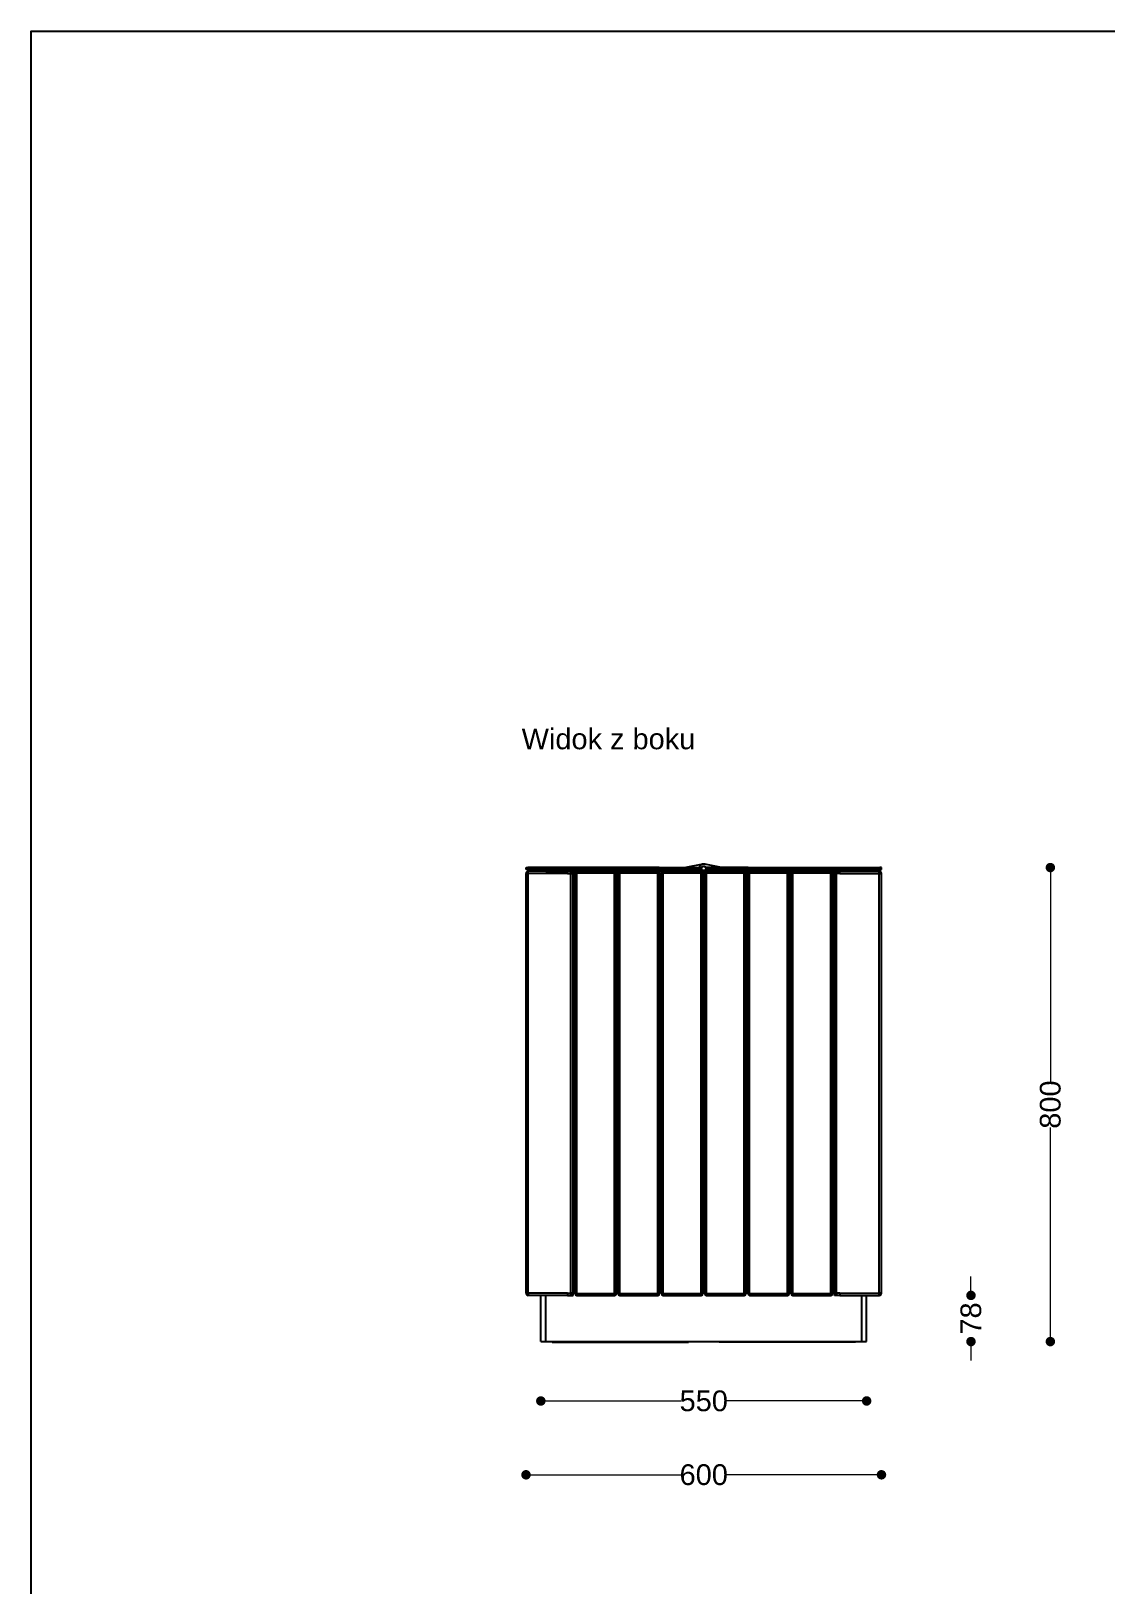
# Model space of a CAD drawing. Header units: millimetres. Extents: x 10366 to 13995, y 24552 to 29685.
# Drawn here: x 10366 to 12181, y 27062 to 29685 of the extents above; entities that cross this region are included whole.
import ezdxf

# ---------------------------------------------------------------- set-up
doc = ezdxf.new("R2010")
doc.units = ezdxf.units.MM
doc.header["$LTSCALE"] = 3
doc.layers.add('DomyÅ›lny', color=7, linetype='Continuous')
doc.styles.get("Standard").update_dxf_attribs({"font": 'arial.ttf'})
doc.dimstyles.new('MATEUSZ', dxfattribs={"dimtxt": 35, "dimasz": 16, "dimexe": 0.18, "dimexo": 0.0625, "dimgap": 0.09, "dimtad": 0, "dimdec": 0, "dimdsep": 46, "dimtxsty": 'Standard', "dimblk": 'DOT', "dimcen": 0.09, "dimse1": 1, "dimse2": 1, "dimadec": 0, "dimazin": 0, "dimtfac": 1, "dimtdec": 0, "dimtofl": 0, "dimtmove": 0, "dimatfit": 3, "dimfxl": 1, "dimtolj": 1, "dimtzin": 0, "dimlwd": 9, "dimlwe": 9, "dimarcsym": 0})

# ---------------------------------------------------------------- blocks, each defined once
blk = doc.blocks.new('_Dot')
at = {"color": 0, "linetype": 'ByBlock', "lineweight": -2}
blk.add_line((-0.5, 0), (-1, 0), dxfattribs=at)
at = {"color": 0, "linetype": 'ByBlock', "const_width": 0.5}
blk.add_lwpolyline([(-0.25, 0, 1), (0.25, 0, 1)], format="xyb", close=True, dxfattribs=at)
blk = doc.blocks.new('*D25')
at = {"color": 0, "lineweight": 9, "transparency": 16777216}
for p, q in [((11242.7, 27372.7), (11463, 27372.7)), ((11760.7, 27372.7), (11540.4, 27372.7))]:
    blk.add_line(p, q, dxfattribs=at)
at = {"layer": 'Defpoints', "color": 0, "transparency": 16777216}
for p in [(11226.7, 27472.9), (11776.7, 27472.9), (11776.7, 27372.7)]:
    blk.add_point(p, dxfattribs=at)
at = {"color": 0, "lineweight": 9, "transparency": 16777216, "xscale": 16, "yscale": 16, "zscale": 16, "rotation": 180}
blk.add_blockref('_Dot', (11226.7, 27372.7), dxfattribs=at)
at = {"color": 0, "lineweight": 9, "transparency": 16777216, "xscale": 16, "yscale": 16, "zscale": 16}
blk.add_blockref('_Dot', (11776.7, 27372.7), dxfattribs=at)
at = {"color": 0, "transparency": 16777216, "insert": (11501.7, 27372.7), "char_height": 35, "attachment_point": 5}
blk.add_mtext('\\A1;550', dxfattribs=at)
blk = doc.blocks.new('*D26')
at = {"color": 0, "lineweight": 9, "transparency": 16777216}
for p, q in [((11217.7, 27248.1), (11462.9, 27248.1)), ((11785.7, 27248.1), (11540.5, 27248.1))]:
    blk.add_line(p, q, dxfattribs=at)
at = {"layer": 'Defpoints', "color": 0, "transparency": 16777216}
for p in [(11201.7, 27554.7), (11801.7, 27554.7), (11801.7, 27248.1)]:
    blk.add_point(p, dxfattribs=at)
at = {"color": 0, "lineweight": 9, "transparency": 16777216, "xscale": 16, "yscale": 16, "zscale": 16, "rotation": 180}
blk.add_blockref('_Dot', (11201.7, 27248.1), dxfattribs=at)
at = {"color": 0, "lineweight": 9, "transparency": 16777216, "xscale": 16, "yscale": 16, "zscale": 16}
blk.add_blockref('_Dot', (11801.7, 27248.1), dxfattribs=at)
at = {"color": 0, "transparency": 16777216, "insert": (11501.7, 27248.1), "char_height": 35, "attachment_point": 5}
blk.add_mtext('\\A1;600', dxfattribs=at)
blk = doc.blocks.new('*D29')
at = {"color": 0, "lineweight": 9, "transparency": 16777216}
for p, q in [((12086.8, 28256.9), (12086.8, 27911.6)), ((12086.8, 27488.9), (12086.8, 27834.2))]:
    blk.add_line(p, q, dxfattribs=at)
at = {"layer": 'Defpoints', "color": 0, "transparency": 16777216}
for p in [(11801.3, 28272.9), (11776.7, 27472.9), (12086.8, 27472.9)]:
    blk.add_point(p, dxfattribs=at)
at = {"color": 0, "lineweight": 9, "transparency": 16777216, "xscale": 16, "yscale": 16, "zscale": 16}
for p, rotation in [((12086.8, 28272.9), 90), ((12086.8, 27472.9), 270)]:
    blk.add_blockref('_Dot', p, dxfattribs=dict(at, rotation=rotation))
at = {"color": 0, "transparency": 16777216, "insert": (12086.8, 27872.9), "char_height": 35, "attachment_point": 5, "rotation": 90}
blk.add_mtext('\\A1;800', dxfattribs=at)
blk = doc.blocks.new('*D30')
at = {"color": 0, "lineweight": 9, "transparency": 16777216}
for p, q in [((11952.8, 27566.9), (11952.8, 27582.9)), ((11952.8, 27456.9), (11952.8, 27440.9))]:
    blk.add_line(p, q, dxfattribs=at)
at = {"layer": 'Defpoints', "color": 0, "transparency": 16777216}
for p in [(11797.9, 27550.9), (11952.8, 27550.9), (11776.7, 27472.9)]:
    blk.add_point(p, dxfattribs=at)
at = {"color": 0, "lineweight": 9, "transparency": 16777216, "xscale": 16, "yscale": 16, "zscale": 16}
for p, rotation in [((11952.8, 27550.9), 270), ((11952.8, 27472.9), 90)]:
    blk.add_blockref('_Dot', p, dxfattribs=dict(at, rotation=rotation))
at = {"color": 0, "transparency": 16777216, "insert": (11952.8, 27511.9), "char_height": 35, "attachment_point": 5, "rotation": 90}
blk.add_mtext('\\A1;78', dxfattribs=at)

msp = doc.modelspace()

# ---------------------------------------------------------------- linework, layer by layer
msp.add_lwpolyline([(10366.2, 24552.5), (10366.2, 29684.6), (13995, 29684.6), (13995, 24552.5)], close=True)
at = {"layer": 'DomyÅ›lny'}
for p, q in [((11201.7, 28269.9), (11201.7, 28272.9)), ((11426.7, 28272.9), (11204.7, 28272.9)), ((11204.7, 28269.9), (11204.7, 28272.9)), ((11426.7, 28269.9), (11204.7, 28269.9)), ((11426.7, 28272.9), (11496.7, 28272.9)), ((11426.7, 28269.9), (11496.7, 28269.9)), ((11500, 28278.7), (11471.7, 28272.9)), ((11471.7, 28269.9), (11488, 28266.6)), ((11496.7, 28269.9), (11496.7, 28272.9)), ((11531.7, 28272.9), (11503.4, 28278.7)), ((11576.7, 28272.9), (11506.7, 28272.9)), ((11506.7, 28269.9), (11506.7, 28272.9)), ((11576.7, 28269.9), (11506.7, 28269.9)), ((11515.7, 28266.6), (11531.7, 28269.9)), ((11576.7, 28272.9), (11798.7, 28272.9)), ((11576.7, 28269.9), (11798.7, 28269.9)), ((11798.7, 28269.9), (11798.7, 28272.9)), ((11801.7, 28269.9), (11801.7, 28272.9)), ((11201.7, 27554.7), (11201.7, 28263.1)), ((11201.7, 28263.1), (11202.4, 28263.1)), ((11205.5, 28265.4), (11204.7, 28265.4)), ((11205.5, 28263.1), (11204.7, 28263.1)), ((11271.7, 28266.9), (11205.5, 28266.9)), ((11205.5, 27554.7), (11205.5, 28263.1)), ((11271.7, 28263.1), (11205.5, 28263.1)), ((11234.9, 28266.9), (11768.5, 28266.9)), ((11271.7, 28266.9), (11277.4, 28266.9)), ((11271.7, 28263.1), (11277.4, 28263.1)), ((11277.4, 28266.9), (11281.2, 28266.9)), ((11277.4, 28265.4), (11280.4, 28265.4)), ((11278.2, 28263.1), (11277.4, 28263.1)), ((11277.4, 27554.7), (11277.4, 28263.1)), ((11280.4, 28263.1), (11280.4, 28265.4)), ((11281.2, 28263.1), (11281.2, 28266.9)), ((11281.2, 27554.7), (11281.2, 28263.1)), ((11284.2, 27553.9), (11284.2, 28263.9)), ((11287.2, 28266.9), (11351.2, 28266.9)), ((11287.2, 27553.9), (11287.2, 28263.9)), ((11287.2, 28263.9), (11351.2, 28263.9)), ((11351.2, 27553.9), (11351.2, 28263.9)), ((11354.2, 27553.9), (11354.2, 28263.9)), ((11357.2, 27553.9), (11357.2, 28263.9)), ((11360.2, 28266.9), (11424.2, 28266.9)), ((11360.2, 27553.9), (11360.2, 28263.9)), ((11360.2, 28263.9), (11424.2, 28263.9)), ((11424.2, 27553.9), (11424.2, 28263.9)), ((11427.2, 27553.9), (11427.2, 28263.9)), ((11430.2, 27553.9), (11430.2, 28263.9)), ((11433.2, 28266.9), (11497.2, 28266.9)), ((11433.2, 27553.9), (11433.2, 28263.9)), ((11433.2, 28263.9), (11497.2, 28263.9)), ((11497.2, 27553.9), (11497.2, 28263.9)), ((11503.2, 28267.4), (11500.2, 28267.4)), ((11500.2, 28267.4), (11500.2, 28237.4)), ((11500.2, 27553.9), (11500.2, 28263.9)), ((11503.2, 28237.4), (11503.2, 28267.4)), ((11503.2, 27553.9), (11503.2, 28263.9)), ((11506.2, 28266.9), (11570.2, 28266.9)), ((11506.2, 27553.9), (11506.2, 28263.9)), ((11506.2, 28263.9), (11570.2, 28263.9)), ((11570.2, 27553.9), (11570.2, 28263.9)), ((11573.2, 27553.9), (11573.2, 28263.9)), ((11576.2, 27553.9), (11576.2, 28263.9)), ((11579.2, 28266.9), (11643.2, 28266.9)), ((11579.2, 27553.9), (11579.2, 28263.9)), ((11579.2, 28263.9), (11643.2, 28263.9)), ((11643.2, 27553.9), (11643.2, 28263.9)), ((11646.2, 27553.9), (11646.2, 28263.9)), ((11649.2, 27553.9), (11649.2, 28263.9)), ((11652.2, 28266.9), (11716.2, 28266.9)), ((11652.2, 28263.9), (11716.2, 28263.9)), ((11652.2, 27553.9), (11652.2, 28263.9)), ((11716.2, 27553.9), (11716.2, 28263.9)), ((11719.2, 27553.9), (11719.2, 28263.9)), ((11722.2, 28263.1), (11722.2, 28266.9)), ((11726, 28266.9), (11722.2, 28266.9)), ((11722.2, 27554.7), (11722.2, 28263.1)), ((11726, 28265.4), (11722.9, 28265.4)), ((11722.9, 28263.1), (11722.9, 28265.4)), ((11725.2, 28263.1), (11726, 28263.1)), ((11731.7, 28266.9), (11726, 28266.9)), ((11726, 27554.7), (11726, 28263.1)), ((11731.7, 28263.1), (11726, 28263.1)), ((11731.7, 28266.9), (11797.9, 28266.9)), ((11731.7, 28263.1), (11797.9, 28263.1)), ((11797.9, 28265.4), (11798.7, 28265.4)), ((11797.9, 27554.7), (11797.9, 28263.1)), ((11797.9, 28263.1), (11798.7, 28263.1)), ((11801.7, 28263.1), (11800.9, 28263.1)), ((11801.7, 27554.7), (11801.7, 28263.1)), ((11500.2, 28237.4), (11503.2, 28237.4)), ((11281.2, 28216.9), (11284.2, 28216.9)), ((11354.2, 28216.9), (11357.2, 28216.9)), ((11354.2, 28201.9), (11357.2, 28201.9)), ((11427.2, 28216.9), (11430.2, 28216.9)), ((11500.2, 28216.9), (11503.2, 28216.9)), ((11573.2, 28216.9), (11576.2, 28216.9)), ((11646.2, 28216.9), (11649.2, 28216.9)), ((11649.2, 28201.9), (11646.2, 28201.9)), ((11719.2, 28216.9), (11722.9, 28216.9)), ((11281.2, 27597.9), (11284.2, 27597.9)), ((11354.2, 27597.9), (11357.2, 27597.9)), ((11427.2, 27597.9), (11430.2, 27597.9)), ((11500.2, 27597.9), (11503.2, 27597.9)), ((11573.2, 27597.9), (11576.2, 27597.9)), ((11646.2, 27597.9), (11649.2, 27597.9)), ((11719.2, 27597.9), (11722.9, 27597.9)), ((11201.7, 27554.7), (11202.4, 27554.7)), ((11205.5, 27554.7), (11204.7, 27554.7)), ((11204.7, 27552.4), (11205.5, 27552.4)), ((11271.7, 27554.7), (11205.5, 27554.7)), ((11271.7, 27550.9), (11205.5, 27550.9)), ((11226.7, 27472.9), (11226.7, 27550.9)), ((11234.9, 27472.9), (11234.9, 27550.9)), ((11271.7, 27554.7), (11277.4, 27554.7)), ((11271.7, 27550.9), (11277.4, 27550.9)), ((11278.2, 27554.7), (11277.4, 27554.7)), ((11280.4, 27552.4), (11277.4, 27552.4)), ((11277.4, 27550.9), (11281.2, 27550.9)), ((11280.4, 27554.7), (11280.4, 27552.4)), ((11281.2, 27550.9), (11281.2, 27554.7)), ((11287.2, 27553.9), (11351.2, 27553.9)), ((11287.2, 27550.9), (11351.2, 27550.9)), ((11360.2, 27553.9), (11424.2, 27553.9)), ((11360.2, 27550.9), (11424.2, 27550.9)), ((11433.2, 27553.9), (11497.2, 27553.9)), ((11433.2, 27550.9), (11497.2, 27550.9)), ((11506.2, 27553.9), (11570.2, 27553.9)), ((11506.2, 27550.9), (11570.2, 27550.9)), ((11579.2, 27553.9), (11643.2, 27553.9)), ((11579.2, 27550.9), (11643.2, 27550.9)), ((11652.2, 27553.9), (11716.2, 27553.9)), ((11652.2, 27550.9), (11716.2, 27550.9)), ((11722.2, 27550.9), (11722.2, 27554.7)), ((11726, 27550.9), (11722.2, 27550.9)), ((11722.9, 27554.7), (11722.9, 27552.4)), ((11722.9, 27552.4), (11726, 27552.4)), ((11725.2, 27554.7), (11726, 27554.7)), ((11731.7, 27554.7), (11726, 27554.7)), ((11731.7, 27550.9), (11726, 27550.9)), ((11731.7, 27554.7), (11797.9, 27554.7)), ((11731.7, 27550.9), (11797.9, 27550.9)), ((11768.5, 27472.9), (11768.5, 27550.9)), ((11776.7, 27472.9), (11776.7, 27550.9)), ((11797.9, 27554.7), (11798.7, 27554.7)), ((11798.7, 27552.4), (11797.9, 27552.4)), ((11801.7, 27554.7), (11800.9, 27554.7)), ((11234.9, 27472.9), (11768.5, 27472.9)), ((11245.7, 27471.9), (11245.7, 27472.9)), ((11245.7, 27471.9), (11475.7, 27471.9)), ((11475.7, 27471.9), (11475.7, 27472.9)), ((11527.7, 27471.9), (11527.7, 27472.9)), ((11757.7, 27471.9), (11527.7, 27471.9)), ((11757.7, 27471.9), (11757.7, 27472.9))]:
    msp.add_line(p, q, dxfattribs=at)
for points in [[(11201.7, 28272.9, 0), (11201.7, 28272.9, 0), (11201.7, 28272.9, 0), (11201.7, 28272.9, 0), (11201.7, 28272.9, 0), (11201.7, 28272.9, 0), (11201.7, 28272.9, 0), (11201.7, 28272.9, 0), (11201.7, 28272.9, 0), (11201.7, 28272.9, 0), (11201.7, 28272.9, 0), (11201.7, 28272.9, 0), (11201.7, 28272.9, 0), (11201.7, 28272.9, 0), (11201.7, 28272.9, 0), (11201.8, 28272.9, 0), (11202.1, 28272.9, 0), (11204.7, 28272.9, 0)], [(11204.7, 28269.9, 0), (11201.7, 28269.9, 0)], [(11801.7, 28272.9, 0), (11801.7, 28272.9, 0), (11801.7, 28272.9, 0), (11801.7, 28272.9, 0), (11801.7, 28272.9, 0), (11801.7, 28272.9, 0), (11801.7, 28272.9, 0), (11801.7, 28272.9, 0), (11801.7, 28272.9, 0), (11801.7, 28272.9, 0), (11801.7, 28272.9, 0), (11801.7, 28272.9, 0), (11801.7, 28272.9, 0), (11801.7, 28272.9, 0), (11801.7, 28272.9, 0), (11801.6, 28272.9, 0), (11801.3, 28272.9, 0), (11798.7, 28272.9, 0)], [(11798.7, 28269.9, 0), (11801.7, 28269.9, 0)], [(11201.7, 28263.1, 0), (11201.7, 28263.1, 0), (11201.7, 28263.1, 0), (11201.7, 28263.1, 0), (11201.7, 28263.1, 0), (11201.7, 28263.1, 0), (11201.7, 28263.1, 0), (11201.7, 28263.1, 0), (11201.7, 28263.1, 0), (11201.7, 28263.1, 0), (11201.7, 28263.1, 0), (11201.7, 28263.1, 0), (11201.7, 28263.1, 0), (11201.7, 28263.1, 0), (11201.7, 28263.1, 0), (11201.8, 28263.1, 0), (11202.2, 28263.1, 0), (11205.5, 28263.1, 0)], [(11202.4, 28263.1, 0), (11202.5, 28263.3, 0), (11202.5, 28263.6, 0), (11202.5, 28263.8, 0), (11202.6, 28264, 0), (11202.7, 28264.2, 0), (11202.8, 28264.4, 0), (11203, 28264.6, 0), (11203.1, 28264.7, 0), (11203.3, 28264.9, 0), (11203.5, 28265, 0), (11203.7, 28265.1, 0), (11203.9, 28265.2, 0), (11204.1, 28265.3, 0), (11204.3, 28265.4, 0), (11204.5, 28265.4, 0), (11204.7, 28265.4, 0)], [(11204.7, 28263.1, 0), (11202.4, 28263.1, 0)], [(11205.5, 28263.1, 0), (11205.5, 28266.9, 0)], [(11271.7, 28263.1, 0), (11271.7, 28266.9, 0)], [(11277.4, 28263.1, 0), (11277.4, 28266.9, 0)], [(11277.4, 28263.1, 0), (11277.4, 28265.4, 0)], [(11281.2, 28263.1, 0), (11281.2, 28263.1, 0), (11281.2, 28263.1, 0), (11281.2, 28263.1, 0), (11281.2, 28263.1, 0), (11281.2, 28263.1, 0), (11281.2, 28263.1, 0), (11281.2, 28263.1, 0), (11281.2, 28263.1, 0), (11281.2, 28263.1, 0), (11281.2, 28263.1, 0), (11281.2, 28263.1, 0), (11281.2, 28263.1, 0), (11281.1, 28263.1, 0), (11280.1, 28263.1, 0), (11277.4, 28263.1, 0)], [(11278.2, 28263.1, 0), (11280.4, 28263.1, 0)], [(11287.2, 28263.9, 0), (11284.2, 28263.9, 0)], [(11287.2, 28263.9, 0), (11287.2, 28266.9, 0)], [(11351.2, 28263.9, 0), (11351.2, 28266.9, 0)], [(11354.2, 28263.9, 0), (11354.2, 28263.9, 0), (11354.2, 28263.9, 0), (11354.2, 28263.9, 0), (11354.2, 28263.9, 0), (11354.2, 28263.9, 0), (11354.2, 28263.9, 0), (11354.2, 28263.9, 0), (11354.2, 28263.9, 0), (11354.2, 28263.9, 0), (11354.2, 28263.9, 0), (11354.2, 28263.9, 0), (11354.2, 28263.9, 0), (11354.2, 28263.9, 0), (11354.2, 28263.9, 0), (11354.1, 28263.9, 0), (11353.8, 28263.9, 0), (11351.2, 28263.9, 0)], [(11360.2, 28266.9, 0), (11359.9, 28266.9, 0), (11359.6, 28266.8, 0), (11359.3, 28266.8, 0), (11359, 28266.7, 0), (11358.7, 28266.5, 0), (11358.5, 28266.4, 0), (11358.3, 28266.2, 0), (11358, 28266, 0), (11357.8, 28265.8, 0), (11357.7, 28265.5, 0), (11357.5, 28265.3, 0), (11357.4, 28265, 0), (11357.3, 28264.7, 0), (11357.2, 28264.5, 0), (11357.2, 28264.2, 0), (11357.2, 28263.9, 0)], [(11360.2, 28263.9, 0), (11357.2, 28263.9, 0)], [(11360.2, 28263.9, 0), (11360.2, 28266.9, 0)], [(11424.2, 28263.9, 0), (11424.2, 28266.9, 0)], [(11427.2, 28263.9, 0), (11427.2, 28263.9, 0), (11427.2, 28263.9, 0), (11427.2, 28263.9, 0), (11427.2, 28263.9, 0), (11427.2, 28263.9, 0), (11427.2, 28263.9, 0), (11427.2, 28263.9, 0), (11427.2, 28263.9, 0), (11427.2, 28263.9, 0), (11427.2, 28263.9, 0), (11427.2, 28263.9, 0), (11427.2, 28263.9, 0), (11427.2, 28263.9, 0), (11427.2, 28263.9, 0), (11427.1, 28263.9, 0), (11426.8, 28263.9, 0), (11424.2, 28263.9, 0)], [(11433.2, 28263.9, 0), (11430.2, 28263.9, 0)], [(11433.2, 28263.9, 0), (11433.2, 28266.9, 0)], [(11497.2, 28263.9, 0), (11497.2, 28266.9, 0)], [(11500.2, 28263.9, 0), (11500.2, 28263.9, 0), (11500.2, 28263.9, 0), (11500.2, 28263.9, 0), (11500.2, 28263.9, 0), (11500.2, 28263.9, 0), (11500.2, 28263.9, 0), (11500.2, 28263.9, 0), (11500.2, 28263.9, 0), (11500.2, 28263.9, 0), (11500.2, 28263.9, 0), (11500.2, 28263.9, 0), (11500.2, 28263.9, 0), (11500.2, 28263.9, 0), (11500.2, 28263.9, 0), (11500.1, 28263.9, 0), (11499.8, 28263.9, 0), (11497.2, 28263.9, 0)], [(11506.2, 28263.9, 0), (11503.2, 28263.9, 0)], [(11506.2, 28263.9, 0), (11506.2, 28266.9, 0)], [(11570.2, 28263.9, 0), (11570.2, 28266.9, 0)], [(11573.2, 28263.9, 0), (11573.2, 28263.9, 0), (11573.2, 28263.9, 0), (11573.2, 28263.9, 0), (11573.2, 28263.9, 0), (11573.2, 28263.9, 0), (11573.2, 28263.9, 0), (11573.2, 28263.9, 0), (11573.2, 28263.9, 0), (11573.2, 28263.9, 0), (11573.2, 28263.9, 0), (11573.2, 28263.9, 0), (11573.2, 28263.9, 0), (11573.2, 28263.9, 0), (11573.2, 28263.9, 0), (11573.1, 28263.9, 0), (11572.8, 28263.9, 0), (11570.2, 28263.9, 0)], [(11579.2, 28263.9, 0), (11576.2, 28263.9, 0)], [(11579.2, 28263.9, 0), (11579.2, 28266.9, 0)], [(11643.2, 28263.9, 0), (11643.2, 28266.9, 0)], [(11643.2, 28266.9, 0), (11643.5, 28266.9, 0), (11643.8, 28266.8, 0), (11644.1, 28266.8, 0), (11644.4, 28266.7, 0), (11644.6, 28266.5, 0), (11644.9, 28266.4, 0), (11645.1, 28266.2, 0), (11645.3, 28266, 0), (11645.5, 28265.8, 0), (11645.7, 28265.5, 0), (11645.9, 28265.3, 0), (11646, 28265, 0), (11646.1, 28264.7, 0), (11646.1, 28264.5, 0), (11646.2, 28264.2, 0), (11646.2, 28263.9, 0)], [(11646.2, 28263.9, 0), (11646.2, 28263.9, 0), (11646.2, 28263.9, 0), (11646.2, 28263.9, 0), (11646.2, 28263.9, 0), (11646.2, 28263.9, 0), (11646.2, 28263.9, 0), (11646.2, 28263.9, 0), (11646.2, 28263.9, 0), (11646.2, 28263.9, 0), (11646.2, 28263.9, 0), (11646.2, 28263.9, 0), (11646.2, 28263.9, 0), (11646.2, 28263.9, 0), (11646.2, 28263.9, 0), (11646.1, 28263.9, 0), (11645.8, 28263.9, 0), (11643.2, 28263.9, 0)], [(11652.2, 28263.9, 0), (11649.2, 28263.9, 0)], [(11652.2, 28263.9, 0), (11652.2, 28266.9, 0)], [(11716.2, 28263.9, 0), (11716.2, 28266.9, 0)], [(11719.2, 28263.9, 0), (11719.2, 28263.9, 0), (11719.2, 28263.9, 0), (11719.2, 28263.9, 0), (11719.2, 28263.9, 0), (11719.2, 28263.9, 0), (11719.2, 28263.9, 0), (11719.2, 28263.9, 0), (11719.2, 28263.9, 0), (11719.2, 28263.9, 0), (11719.2, 28263.9, 0), (11719.2, 28263.9, 0), (11719.2, 28263.9, 0), (11719.2, 28263.9, 0), (11719.2, 28263.9, 0), (11719.1, 28263.9, 0), (11718.8, 28263.9, 0), (11716.2, 28263.9, 0)], [(11722.2, 28263.1, 0), (11722.2, 28263.1, 0), (11722.2, 28263.1, 0), (11722.2, 28263.1, 0), (11722.2, 28263.1, 0), (11722.2, 28263.1, 0), (11722.2, 28263.1, 0), (11722.2, 28263.1, 0), (11722.2, 28263.1, 0), (11722.2, 28263.1, 0), (11722.2, 28263.1, 0), (11722.2, 28263.1, 0), (11722.2, 28263.1, 0), (11722.3, 28263.1, 0), (11723.3, 28263.1, 0), (11726, 28263.1, 0)], [(11725.2, 28263.1, 0), (11722.9, 28263.1, 0)], [(11726, 28263.1, 0), (11726, 28266.9, 0)], [(11726, 28263.1, 0), (11726, 28265.4, 0)], [(11731.7, 28263.1, 0), (11731.7, 28266.9, 0)], [(11797.9, 28263.1, 0), (11797.9, 28266.9, 0)], [(11801.7, 28263.1, 0), (11801.7, 28263.1, 0), (11801.7, 28263.1, 0), (11801.7, 28263.1, 0), (11801.7, 28263.1, 0), (11801.7, 28263.1, 0), (11801.7, 28263.1, 0), (11801.7, 28263.1, 0), (11801.7, 28263.1, 0), (11801.7, 28263.1, 0), (11801.7, 28263.1, 0), (11801.7, 28263.1, 0), (11801.7, 28263.1, 0), (11801.7, 28263.1, 0), (11801.7, 28263.1, 0), (11801.6, 28263.1, 0), (11801.2, 28263.1, 0), (11797.9, 28263.1, 0)], [(11800.9, 28263.1, 0), (11800.9, 28263.3, 0), (11800.9, 28263.6, 0), (11800.8, 28263.8, 0), (11800.8, 28264, 0), (11800.7, 28264.2, 0), (11800.5, 28264.4, 0), (11800.4, 28264.6, 0), (11800.3, 28264.7, 0), (11800.1, 28264.9, 0), (11799.9, 28265, 0), (11799.7, 28265.1, 0), (11799.5, 28265.2, 0), (11799.3, 28265.3, 0), (11799.1, 28265.4, 0), (11798.9, 28265.4, 0), (11798.7, 28265.4, 0)], [(11798.7, 28263.1, 0), (11800.9, 28263.1, 0)], [(11205.5, 27554.7, 0), (11201.7, 27554.7, 0)], [(11202.4, 27554.7, 0), (11202.5, 27554.4, 0), (11202.5, 27554.2, 0), (11202.5, 27554, 0), (11202.6, 27553.8, 0), (11202.7, 27553.6, 0), (11202.8, 27553.4, 0), (11203, 27553.2, 0), (11203.1, 27553.1, 0), (11203.3, 27552.9, 0), (11203.5, 27552.8, 0), (11203.7, 27552.7, 0), (11203.9, 27552.6, 0), (11204.1, 27552.5, 0), (11204.3, 27552.4, 0), (11204.5, 27552.4, 0), (11204.7, 27552.4, 0)], [(11202.4, 27554.7, 0), (11202.4, 27554.7, 0), (11202.4, 27554.7, 0), (11202.4, 27554.7, 0), (11202.4, 27554.7, 0), (11202.4, 27554.7, 0), (11202.4, 27554.7, 0), (11202.4, 27554.7, 0), (11202.4, 27554.7, 0), (11202.4, 27554.7, 0), (11202.4, 27554.7, 0), (11202.4, 27554.7, 0), (11202.4, 27554.7, 0), (11202.4, 27554.7, 0), (11202.5, 27554.7, 0), (11202.5, 27554.7, 0), (11202.7, 27554.7, 0), (11204.7, 27554.7, 0)], [(11205.5, 27554.7, 0), (11205.5, 27552.4, 0)], [(11205.5, 27550.9, 0), (11205.5, 27550.9, 0), (11205.5, 27550.9, 0), (11205.5, 27550.9, 0), (11205.5, 27550.9, 0), (11205.5, 27550.9, 0), (11205.5, 27550.9, 0), (11205.5, 27550.9, 0), (11205.5, 27550.9, 0), (11205.5, 27550.9, 0), (11205.5, 27550.9, 0), (11205.5, 27550.9, 0), (11205.5, 27550.9, 0), (11205.5, 27550.9, 0), (11205.5, 27550.9, 0), (11205.5, 27551, 0), (11205.5, 27551.4, 0), (11205.5, 27554.7, 0)], [(11271.7, 27554.7, 0), (11271.7, 27550.9, 0)], [(11277.4, 27554.7, 0), (11277.4, 27552.4, 0)], [(11277.4, 27550.9, 0), (11277.4, 27550.9, 0), (11277.4, 27550.9, 0), (11277.4, 27550.9, 0), (11277.4, 27550.9, 0), (11277.4, 27550.9, 0), (11277.4, 27550.9, 0), (11277.4, 27550.9, 0), (11277.4, 27550.9, 0), (11277.4, 27550.9, 0), (11277.4, 27550.9, 0), (11277.4, 27550.9, 0), (11277.4, 27550.9, 0), (11277.4, 27551.2, 0), (11277.4, 27552.3, 0), (11277.4, 27554.7, 0)], [(11281.2, 27554.7, 0), (11281.2, 27554.7, 0), (11281.2, 27554.7, 0), (11281.2, 27554.7, 0), (11281.2, 27554.7, 0), (11281.2, 27554.7, 0), (11281.2, 27554.7, 0), (11281.2, 27554.7, 0), (11281.2, 27554.7, 0), (11281.2, 27554.7, 0), (11281.2, 27554.7, 0), (11281.2, 27554.7, 0), (11281.2, 27554.7, 0), (11280.9, 27554.7, 0), (11279.8, 27554.7, 0), (11277.4, 27554.7, 0)], [(11278.2, 27554.7, 0), (11280.4, 27554.7, 0)], [(11284.2, 27553.9, 0), (11284.2, 27553.9, 0), (11284.2, 27553.9, 0), (11284.2, 27553.9, 0), (11284.2, 27553.9, 0), (11284.2, 27553.9, 0), (11284.2, 27553.9, 0), (11284.2, 27553.9, 0), (11284.2, 27553.9, 0), (11284.2, 27553.9, 0), (11284.2, 27553.9, 0), (11284.2, 27553.9, 0), (11284.2, 27553.9, 0), (11284.2, 27553.9, 0), (11284.2, 27553.9, 0), (11284.3, 27553.9, 0), (11284.6, 27553.9, 0), (11287.2, 27553.9, 0)], [(11287.2, 27553.9, 0), (11287.2, 27550.9, 0)], [(11354.2, 27553.9, 0), (11354.2, 27553.6, 0), (11354.1, 27553.3, 0), (11354.1, 27553, 0), (11354, 27552.7, 0), (11353.8, 27552.5, 0), (11353.7, 27552.2, 0), (11353.5, 27552, 0), (11353.3, 27551.7, 0), (11353.1, 27551.6, 0), (11352.8, 27551.4, 0), (11352.6, 27551.2, 0), (11352.3, 27551.1, 0), (11352, 27551, 0), (11351.8, 27550.9, 0), (11351.5, 27550.9, 0), (11351.2, 27550.9, 0)], [(11351.2, 27553.9, 0), (11353.3, 27553.9, 0), (11354, 27553.9, 0), (11354.1, 27553.9, 0), (11354.2, 27553.9, 0), (11354.2, 27553.9, 0), (11354.2, 27553.9, 0), (11354.2, 27553.9, 0), (11354.2, 27553.9, 0), (11354.2, 27553.9, 0), (11354.2, 27553.9, 0), (11354.2, 27553.9, 0), (11354.2, 27553.9, 0), (11354.2, 27553.9, 0), (11354.2, 27553.9, 0), (11354.2, 27553.9, 0), (11354.2, 27553.9, 0), (11354.2, 27553.9, 0), (11354.2, 27553.9, 0)], [(11351.2, 27553.9, 0), (11351.2, 27550.9, 0)], [(11357.2, 27553.9, 0), (11357.2, 27553.9, 0), (11357.2, 27553.9, 0), (11357.2, 27553.9, 0), (11357.2, 27553.9, 0), (11357.2, 27553.9, 0), (11357.2, 27553.9, 0), (11357.2, 27553.9, 0), (11357.2, 27553.9, 0), (11357.2, 27553.9, 0), (11357.2, 27553.9, 0), (11357.2, 27553.9, 0), (11357.2, 27553.9, 0), (11357.2, 27553.9, 0), (11357.2, 27553.9, 0), (11357.3, 27553.9, 0), (11357.6, 27553.9, 0), (11360.2, 27553.9, 0)], [(11360.2, 27553.9, 0), (11360.2, 27550.9, 0)], [(11424.2, 27553.9, 0), (11426.3, 27553.9, 0), (11427, 27553.9, 0), (11427.1, 27553.9, 0), (11427.2, 27553.9, 0), (11427.2, 27553.9, 0), (11427.2, 27553.9, 0), (11427.2, 27553.9, 0), (11427.2, 27553.9, 0), (11427.2, 27553.9, 0), (11427.2, 27553.9, 0), (11427.2, 27553.9, 0), (11427.2, 27553.9, 0), (11427.2, 27553.9, 0), (11427.2, 27553.9, 0), (11427.2, 27553.9, 0), (11427.2, 27553.9, 0), (11427.2, 27553.9, 0), (11427.2, 27553.9, 0)], [(11424.2, 27553.9, 0), (11424.2, 27550.9, 0)], [(11430.2, 27553.9, 0), (11430.2, 27553.9, 0), (11430.2, 27553.9, 0), (11430.2, 27553.9, 0), (11430.2, 27553.9, 0), (11430.2, 27553.9, 0), (11430.2, 27553.9, 0), (11430.2, 27553.9, 0), (11430.2, 27553.9, 0), (11430.2, 27553.9, 0), (11430.2, 27553.9, 0), (11430.2, 27553.9, 0), (11430.2, 27553.9, 0), (11430.2, 27553.9, 0), (11430.2, 27553.9, 0), (11430.3, 27553.9, 0), (11430.6, 27553.9, 0), (11433.2, 27553.9, 0)], [(11433.2, 27553.9, 0), (11433.2, 27550.9, 0)], [(11497.2, 27553.9, 0), (11499.3, 27553.9, 0), (11500, 27553.9, 0), (11500.1, 27553.9, 0), (11500.2, 27553.9, 0), (11500.2, 27553.9, 0), (11500.2, 27553.9, 0), (11500.2, 27553.9, 0), (11500.2, 27553.9, 0), (11500.2, 27553.9, 0), (11500.2, 27553.9, 0), (11500.2, 27553.9, 0), (11500.2, 27553.9, 0), (11500.2, 27553.9, 0), (11500.2, 27553.9, 0), (11500.2, 27553.9, 0), (11500.2, 27553.9, 0), (11500.2, 27553.9, 0), (11500.2, 27553.9, 0)], [(11497.2, 27553.9, 0), (11497.2, 27550.9, 0)], [(11503.2, 27553.9, 0), (11503.2, 27553.9, 0), (11503.2, 27553.9, 0), (11503.2, 27553.9, 0), (11503.2, 27553.9, 0), (11503.2, 27553.9, 0), (11503.2, 27553.9, 0), (11503.2, 27553.9, 0), (11503.2, 27553.9, 0), (11503.2, 27553.9, 0), (11503.2, 27553.9, 0), (11503.2, 27553.9, 0), (11503.2, 27553.9, 0), (11503.2, 27553.9, 0), (11503.2, 27553.9, 0), (11503.3, 27553.9, 0), (11503.6, 27553.9, 0), (11506.2, 27553.9, 0)], [(11506.2, 27553.9, 0), (11506.2, 27550.9, 0)], [(11570.2, 27553.9, 0), (11570.2, 27550.9, 0)], [(11570.2, 27553.9, 0), (11572.3, 27553.9, 0), (11573, 27553.9, 0), (11573.1, 27553.9, 0), (11573.2, 27553.9, 0), (11573.2, 27553.9, 0), (11573.2, 27553.9, 0), (11573.2, 27553.9, 0), (11573.2, 27553.9, 0), (11573.2, 27553.9, 0), (11573.2, 27553.9, 0), (11573.2, 27553.9, 0), (11573.2, 27553.9, 0), (11573.2, 27553.9, 0), (11573.2, 27553.9, 0), (11573.2, 27553.9, 0), (11573.2, 27553.9, 0), (11573.2, 27553.9, 0), (11573.2, 27553.9, 0)], [(11576.2, 27553.9, 0), (11576.2, 27553.9, 0), (11576.2, 27553.9, 0), (11576.2, 27553.9, 0), (11576.2, 27553.9, 0), (11576.2, 27553.9, 0), (11576.2, 27553.9, 0), (11576.2, 27553.9, 0), (11576.2, 27553.9, 0), (11576.2, 27553.9, 0), (11576.2, 27553.9, 0), (11576.2, 27553.9, 0), (11576.2, 27553.9, 0), (11576.2, 27553.9, 0), (11576.3, 27553.9, 0), (11576.6, 27553.9, 0), (11579.2, 27553.9, 0)], [(11579.2, 27553.9, 0), (11579.2, 27550.9, 0)], [(11643.2, 27553.9, 0), (11645.3, 27553.9, 0), (11646, 27553.9, 0), (11646.1, 27553.9, 0), (11646.2, 27553.9, 0), (11646.2, 27553.9, 0), (11646.2, 27553.9, 0), (11646.2, 27553.9, 0), (11646.2, 27553.9, 0), (11646.2, 27553.9, 0), (11646.2, 27553.9, 0), (11646.2, 27553.9, 0), (11646.2, 27553.9, 0), (11646.2, 27553.9, 0), (11646.2, 27553.9, 0), (11646.2, 27553.9, 0), (11646.2, 27553.9, 0), (11646.2, 27553.9, 0), (11646.2, 27553.9, 0)], [(11643.2, 27553.9, 0), (11643.2, 27550.9, 0)], [(11649.2, 27553.9, 0), (11649.2, 27553.9, 0), (11649.2, 27553.9, 0), (11649.2, 27553.9, 0), (11649.2, 27553.9, 0), (11649.2, 27553.9, 0), (11649.2, 27553.9, 0), (11649.2, 27553.9, 0), (11649.2, 27553.9, 0), (11649.2, 27553.9, 0), (11649.2, 27553.9, 0), (11649.2, 27553.9, 0), (11649.2, 27553.9, 0), (11649.2, 27553.9, 0), (11649.3, 27553.9, 0), (11649.6, 27553.9, 0), (11652.2, 27553.9, 0)], [(11652.2, 27553.9, 0), (11652.2, 27550.9, 0)], [(11716.2, 27553.9, 0), (11718.3, 27553.9, 0), (11719, 27553.9, 0), (11719.1, 27553.9, 0), (11719.2, 27553.9, 0), (11719.2, 27553.9, 0), (11719.2, 27553.9, 0), (11719.2, 27553.9, 0), (11719.2, 27553.9, 0), (11719.2, 27553.9, 0), (11719.2, 27553.9, 0), (11719.2, 27553.9, 0), (11719.2, 27553.9, 0), (11719.2, 27553.9, 0), (11719.2, 27553.9, 0), (11719.2, 27553.9, 0), (11719.2, 27553.9, 0), (11719.2, 27553.9, 0), (11719.2, 27553.9, 0)], [(11716.2, 27553.9, 0), (11716.2, 27550.9, 0)], [(11722.2, 27554.7, 0), (11722.2, 27554.7, 0), (11722.2, 27554.7, 0), (11722.2, 27554.7, 0), (11722.2, 27554.7, 0), (11722.2, 27554.7, 0), (11722.2, 27554.7, 0), (11722.2, 27554.7, 0), (11722.2, 27554.7, 0), (11722.2, 27554.7, 0), (11722.2, 27554.7, 0), (11722.2, 27554.7, 0), (11722.2, 27554.7, 0), (11722.5, 27554.7, 0), (11723.6, 27554.7, 0), (11726, 27554.7, 0)], [(11725.2, 27554.7, 0), (11722.9, 27554.7, 0)], [(11726, 27550.9, 0), (11726, 27550.9, 0), (11726, 27550.9, 0), (11726, 27550.9, 0), (11726, 27550.9, 0), (11726, 27550.9, 0), (11726, 27550.9, 0), (11726, 27550.9, 0), (11726, 27550.9, 0), (11726, 27550.9, 0), (11726, 27550.9, 0), (11726, 27550.9, 0), (11726, 27550.9, 0), (11726, 27551.2, 0), (11726, 27552.3, 0), (11726, 27554.7, 0)], [(11726, 27554.7, 0), (11726, 27552.4, 0)], [(11731.7, 27554.7, 0), (11731.7, 27550.9, 0)], [(11797.9, 27554.7, 0), (11797.9, 27552.4, 0)], [(11797.9, 27550.9, 0), (11797.9, 27550.9, 0), (11797.9, 27550.9, 0), (11797.9, 27550.9, 0), (11797.9, 27550.9, 0), (11797.9, 27550.9, 0), (11797.9, 27550.9, 0), (11797.9, 27550.9, 0), (11797.9, 27550.9, 0), (11797.9, 27550.9, 0), (11797.9, 27550.9, 0), (11797.9, 27550.9, 0), (11797.9, 27550.9, 0), (11797.9, 27550.9, 0), (11797.9, 27550.9, 0), (11797.9, 27551, 0), (11797.9, 27551.4, 0), (11797.9, 27554.7, 0)], [(11797.9, 27554.7, 0), (11801.7, 27554.7, 0)], [(11800.9, 27554.7, 0), (11800.9, 27554.4, 0), (11800.9, 27554.2, 0), (11800.8, 27554, 0), (11800.8, 27553.8, 0), (11800.7, 27553.6, 0), (11800.5, 27553.4, 0), (11800.4, 27553.2, 0), (11800.3, 27553.1, 0), (11800.1, 27552.9, 0), (11799.9, 27552.8, 0), (11799.7, 27552.7, 0), (11799.5, 27552.6, 0), (11799.3, 27552.5, 0), (11799.1, 27552.4, 0), (11798.9, 27552.4, 0), (11798.7, 27552.4, 0)], [(11800.9, 27554.7, 0), (11800.9, 27554.7, 0), (11800.9, 27554.7, 0), (11800.9, 27554.7, 0), (11800.9, 27554.7, 0), (11800.9, 27554.7, 0), (11800.9, 27554.7, 0), (11800.9, 27554.7, 0), (11800.9, 27554.7, 0), (11800.9, 27554.7, 0), (11800.9, 27554.7, 0), (11800.9, 27554.7, 0), (11800.9, 27554.7, 0), (11800.9, 27554.7, 0), (11800.9, 27554.7, 0), (11800.9, 27554.7, 0), (11800.7, 27554.7, 0), (11798.7, 27554.7, 0)], [(11226.7, 27472.9, 0), (11226.7, 27472.9, 0), (11226.7, 27472.9, 0), (11226.7, 27472.9, 0), (11226.7, 27472.9, 0), (11226.7, 27472.9, 0), (11226.7, 27472.9, 0), (11226.7, 27472.9, 0), (11226.7, 27472.9, 0), (11226.7, 27472.9, 0), (11226.7, 27472.9, 0), (11226.7, 27472.9, 0), (11226.7, 27472.9, 0), (11226.7, 27472.9, 0), (11226.7, 27472.9, 0), (11226.9, 27472.9, 0), (11227.7, 27472.9, 0), (11234.9, 27472.9, 0)], [(11768.5, 27472.9, 0), (11776.7, 27472.9, 0)]]:
    msp.add_polyline3d(points, dxfattribs=at)
for radius in [4, 3.7]:
    msp.add_circle((11501.7, 28271.4), radius, dxfattribs=at)
for centre, radius, start, end in [((11501.7, 28271.4), 7.5, 76.5965, 168.4699), ((11501.7, 28271.4), 7.5, 191.5439, 216.8783), ((11501.7, 28271.4), 7.5, 64.1585, 103.4035), ((11205.5, 28263.1), 3.78, 90, 180), ((11287.2, 28263.9), 3, 90, 180), ((11351.2, 28263.9), 3, 0, 90), ((11360.2, 28263.9), 3, 90, 180), ((11424.2, 28263.9), 3, 0, 90), ((11433.2, 28263.9), 3, 90, 180), ((11497.2, 28263.9), 3, 0, 90), ((11506.2, 28263.9), 3, 90, 180), ((11570.2, 28263.9), 3, 0, 90), ((11579.2, 28263.9), 3, 90, 180), ((11643.2, 28263.9), 3, 0, 90), ((11652.2, 28263.9), 3, 90, 180), ((11716.2, 28263.9), 3, 0, 90), ((11797.9, 28263.1), 3.78, 0, 90), ((11205.5, 27554.7), 3.78, 180, 270), ((11287.2, 27553.9), 3, 180, 270), ((11351.2, 27553.9), 3, 270, 0), ((11360.2, 27553.9), 3, 180, 270), ((11424.2, 27553.9), 3, 270, 0), ((11433.2, 27553.9), 3, 180, 270), ((11497.2, 27553.9), 3, 270, 0), ((11506.2, 27553.9), 3, 180, 270), ((11570.2, 27553.9), 3, 270, 0), ((11579.2, 27553.9), 3, 180, 270), ((11643.2, 27553.9), 3, 270, 360), ((11652.2, 27553.9), 3, 180, 270), ((11716.2, 27553.9), 3, 270, 360), ((11797.9, 27554.7), 3.78, 270, 0)]:
    msp.add_arc(centre, radius, start, end, dxfattribs=at)

# ---------------------------------------------------------------- texts
msp.add_text('Widok z boku', height=34.962).set_placement((11194.3, 28472.6))

# ---------------------------------------------------------------- dimensions: what is measured, and where the dimension line sits
for base, p1, p2, picture, middle in [((12086.8, 27472.9), (11801.3, 28272.9), (11776.7, 27472.9), '*D29', (12086.8, 27872.9)), ((11952.8, 27550.9), (11776.7, 27472.9), (11797.9, 27550.9), '*D30', (11952.8, 27511.9))]:
    dim = msp.add_linear_dim(base=base, p1=p1, p2=p2, angle=90, dimstyle='MATEUSZ')
    dim.commit()
    dim.dimension.update_dxf_attribs({"geometry": picture, "text_midpoint": middle})
for base, p1, p2, picture, middle in [((11801.7, 27248.1), (11201.7, 27554.7), (11801.7, 27554.7), '*D26', (11501.7, 27248.1)), ((11776.7, 27372.7), (11226.7, 27472.9), (11776.7, 27472.9), '*D25', (11501.7, 27372.7))]:
    dim = msp.add_linear_dim(base=base, p1=p1, p2=p2, dimstyle='MATEUSZ')
    dim.commit()
    dim.dimension.update_dxf_attribs({"geometry": picture, "text_midpoint": middle})

doc.saveas('drawing.dxf')
